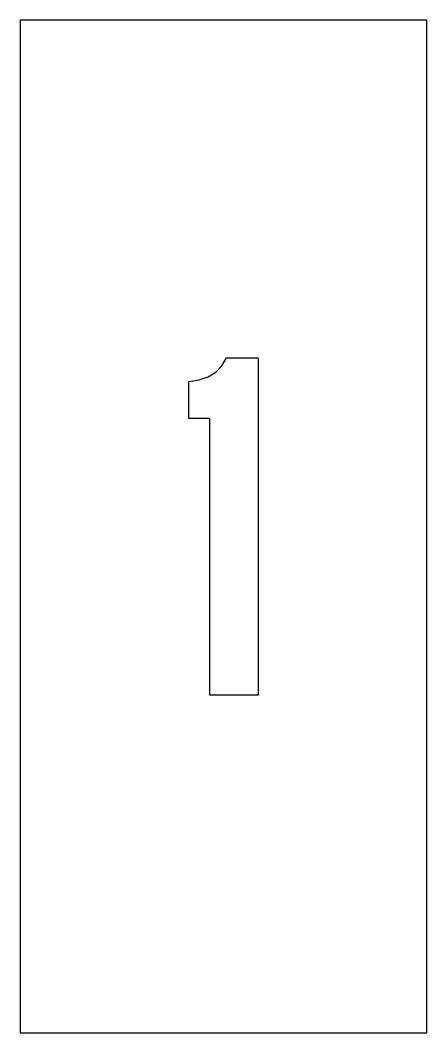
# Model space of a CAD drawing. Header units: inches. Extents: x 0 to 2.41, y 0 to 6.
import ezdxf

# ---------------------------------------------------------------- set-up
doc = ezdxf.new("R2010")
doc.units = ezdxf.units.IN
doc.header["$MEASUREMENT"] = 0
doc.layers.add('CUT', color=1, linetype='Continuous')

msp = doc.modelspace()

# ---------------------------------------------------------------- linework, layer by layer
at = {"layer": 'CUT'}
for points in [[(0, 0), (2.4091, 0), (2.4091, 6), (0, 6)], [(1.1245, 2), (1.1245, 3.64), (1, 3.64), (1, 3.86), (1.0608, 3.8688), (1.1135, 3.8872), (1.1582, 3.9152), (1.1948, 3.9528), (1.2233, 4), (1.4091, 4), (1.4091, 2)]]:
    msp.add_lwpolyline(points, close=True, dxfattribs=at)

doc.saveas('drawing.dxf')
